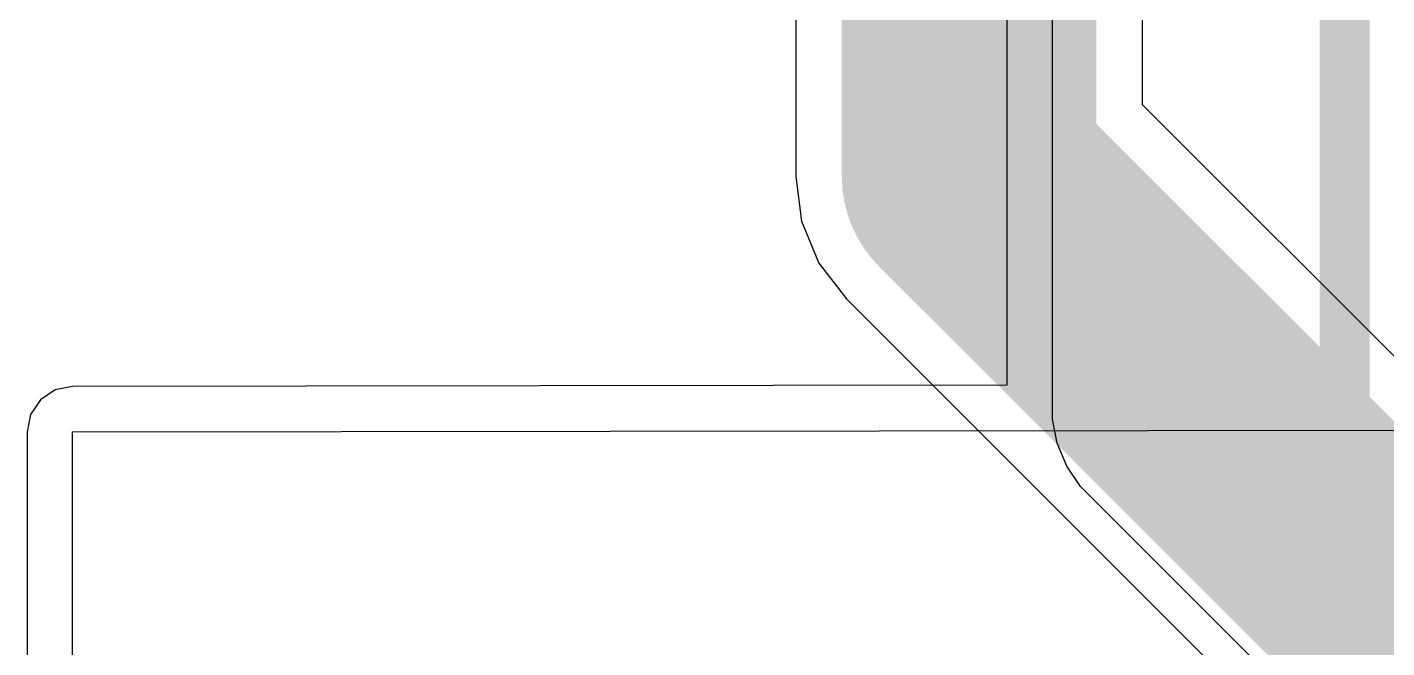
# Model space of a CAD drawing. Header units: inches. Extents: x 0 to 12.4, y -0.6 to 2.2.
# Drawn here: x 0.6976 to 0.9112, y 0.6123 to 0.7099 of the extents above; entities that cross this region are included whole.
import ezdxf

# ---------------------------------------------------------------- set-up
doc = ezdxf.new("R2010")
doc.units = ezdxf.units.IN
doc.header["$MEASUREMENT"] = 0
for name, color, linetype in [('Bottom Layer', 5, 'Continuous'), ('Dimension', 6, 'Continuous'), ('Top Layer', 1, 'Continuous')]:
    doc.layers.add(name, color=color, linetype=linetype)

msp = doc.modelspace()

# ---------------------------------------------------------------- linework, layer by layer
at = {"layer": 'Bottom Layer'}
for p, q in [((0.85867, 0.65022), (0.85867, 0.98824)), ((0.85153, 0.83516), (0.85153, 0.6536)), ((0.70084, 0.6521), (0.69968, 0.65133)), ((0.70199, 0.65287), (0.70084, 0.6521)), ((0.70337, 0.65314), (0.70199, 0.65287)), ((0.70199, 0.65287), (0.70199, 0.65287)), ((0.70199, 0.65287), (0.70199, 0.65287)), ((0.70472, 0.65342), (0.70337, 0.65314)), ((0.85153, 0.6536), (0.70472, 0.65342)), ((0.69889, 0.65015), (0.69813, 0.64901)), ((0.69967, 0.65132), (0.69889, 0.65015)), ((0.69968, 0.65132), (0.69967, 0.65132)), ((0.69968, 0.65133), (0.69968, 0.65132)), ((0.85867, 0.64828), (0.85867, 0.65022)), ((0.85867, 0.65022), (0.85867, 0.65022)), ((0.69785, 0.64762), (0.69759, 0.64628)), ((0.69813, 0.649), (0.69785, 0.64762)), ((0.69813, 0.64901), (0.69813, 0.64901)), ((0.69813, 0.64901), (0.69813, 0.649)), ((0.85943, 0.64447), (0.85867, 0.64828)), ((0.69759, 0.64628), (0.69759, 0.35449)), ((0.70472, 0.64628), (0.97781, 0.64662)), ((0.70472, 0.35449), (0.70472, 0.64628)), ((0.86091, 0.64089), (0.85943, 0.64447)), ((0.86307, 0.63767), (0.86091, 0.64089)), ((0.86444, 0.6363), (0.86307, 0.63767)), ((1.03007, 0.47066), (0.86444, 0.6363))]:
    msp.add_line(p, q, dxfattribs=at)
at = {"layer": 'Dimension'}
msp.add_lwpolyline([(0.9046, 0.60565, 0.00787, 0.00787, 0), (0.9046, 0.76407, 0.00787, 0.00787, 0)], format="xyseb", dxfattribs=at)
at = {"layer": 'Top Layer'}
for p, q in [((0.81834, 0.95657), (0.81834, 0.68643)), ((0.8728, 0.69771), (0.8728, 0.94529)), ((1.11178, 0.45874), (0.8728, 0.69771)), ((0.81834, 0.68643), (0.81926, 0.67938)), ((0.81926, 0.67938), (0.82198, 0.67282)), ((0.82198, 0.67282), (0.82631, 0.66717)), ((0.82631, 0.66717), (0.89262, 0.60086))]:
    msp.add_line(p, q, dxfattribs=at)
for points in [[(0.84557, 0.68643, 0.04, 0.04, 0), (0.84557, 0.95657, 0.04, 0.04, 0)], [(0.84557, 0.68643, 0.04, 0.04, 0), (1.09252, 0.43948, 0.04, 0.04, 0)]]:
    msp.add_lwpolyline(points, format="xyseb", dxfattribs=at)
msp.add_lwpolyline([(0.83557, 0.68643, 0.02, 0.02, 1), (0.85557, 0.68643, 0.02, 0.02, 1)], format="xyseb", close=True, dxfattribs=at)
msp.add_lwpolyline([(0.83557, 0.68643, 0.02, 0.02, 1), (0.85557, 0.68643, 0.02, 0.02, 1)], format="xyseb", close=True, dxfattribs=at)

doc.saveas('drawing.dxf')
